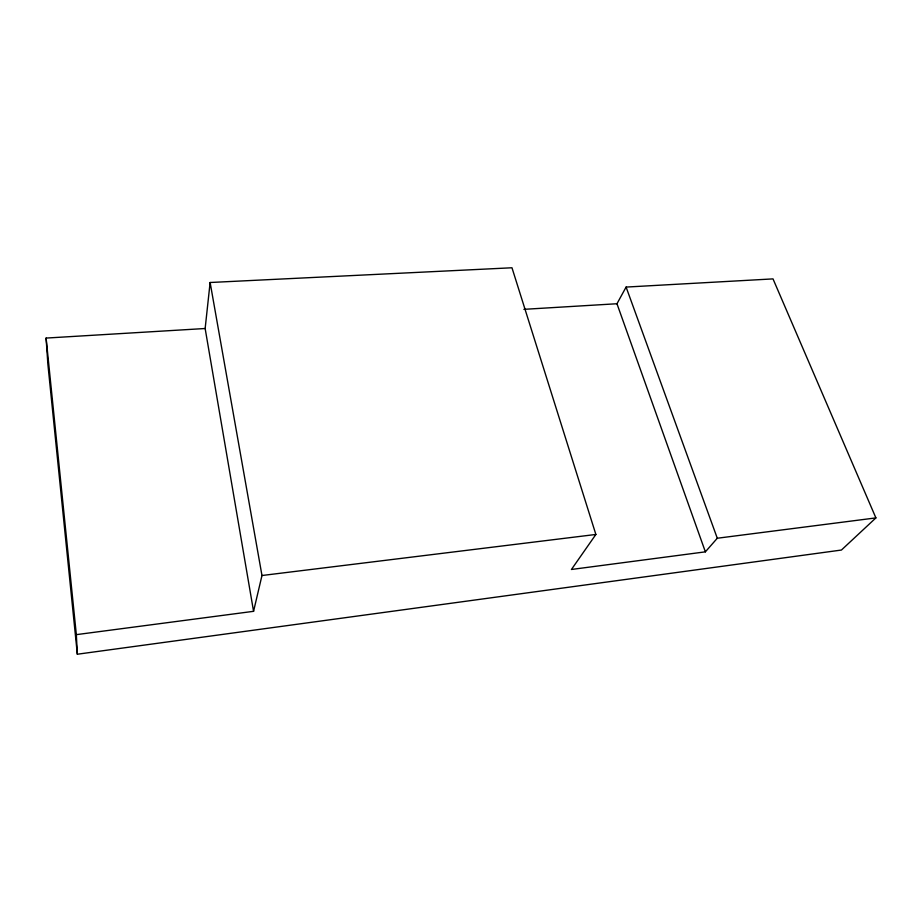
<?xml version="1.0" encoding="UTF-8"?>
<svg xmlns="http://www.w3.org/2000/svg" width="922" height="922" viewBox="0 0 922 922"><rect width="100%" height="100%" fill="white"/><g stroke="black" fill="none" stroke-linecap="round" stroke-linejoin="round"><path stroke-width="1.38" d="M875.9 517.899L841.429 550.042L77.344 654.228L76.342 634.647L253.562 611.321L205.145 328.509L210.124 282.501L511.975 267.772L595.877 534.46L571.433 569.473L705.376 551.84L717.293 538.241L875.9 517.899L773.005 278.893L626.096 287.076L616.968 303.741L705.376 551.84M253.562 611.321L261.975 575.512L210.124 282.501M261.975 575.512L595.877 534.46M77.344 654.228L47.863 364.063L46.1 338.074L205.145 328.509M523.88 309.343L616.968 303.741M626.096 287.076L717.293 538.241M46.1 338.074L76.342 634.647"/></g></svg>
